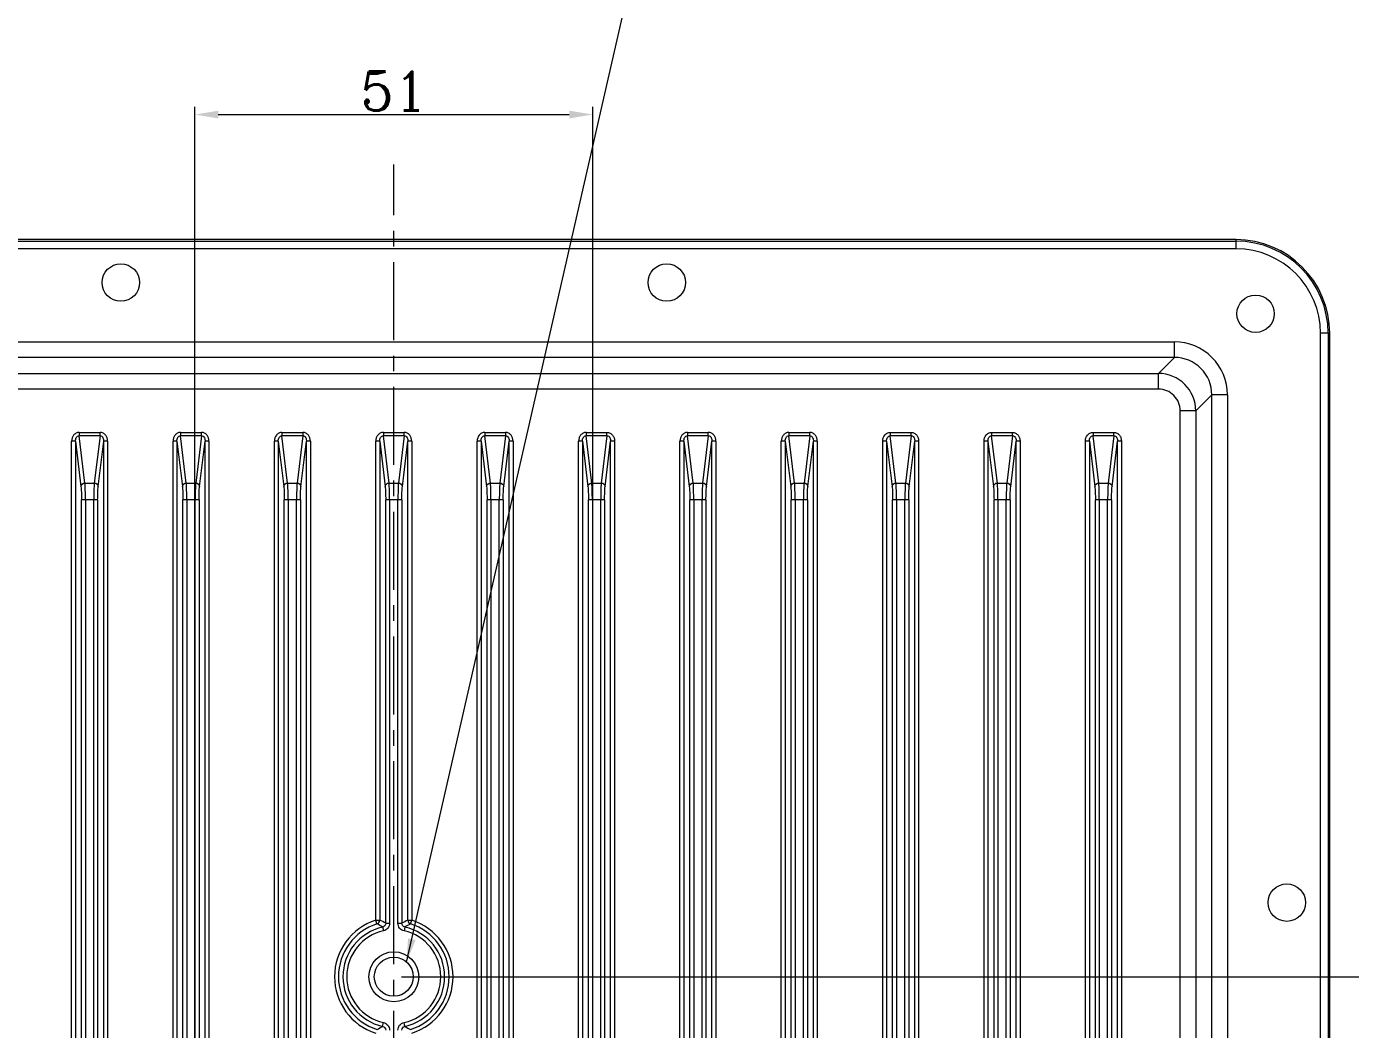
# Model space of a CAD drawing. Header units: millimetres. Extents: x 319 to 1143, y 285 to 1456.
# Drawn here: x 875.7 to 1045.4, y 931.9 to 1060.5 of the extents above; entities that cross this region are included whole.
import ezdxf

# ---------------------------------------------------------------- set-up
doc = ezdxf.new("R2010")
doc.units = ezdxf.units.MM
doc.linetypes.add('CENTERX2', pattern=[4, 2.5, -0.5, 0.5, -0.5])
doc.layers.add('标柱线', color=3, linetype='Continuous', lineweight=13)
doc.styles.add('ROMANC', font='romanc.shx', dxfattribs={"bigfont": 'gbcbig.shx'})
doc.dimstyles.new('YanXiu', dxfattribs={"dimtxt": 2.5, "dimasz": 2.2, "dimexe": 0.66, "dimexo": 0, "dimgap": 0.66, "dimtad": 0, "dimdec": 1, "dimdsep": 46, "dimtxsty": 'ROMANC', "dimcen": 0, "dimclrd": 3, "dimclre": 3, "dimclrt": 42, "dimazin": 2, "dimtfac": 1, "dimtdec": 1, "dimtofl": 0, "dimtmove": 0, "dimatfit": 3, "dimfxl": 1, "dimlwd": 5, "dimlwe": 5, "dimarcsym": 0})

# ---------------------------------------------------------------- blocks, each defined once
blk = doc.blocks.new('*D19')
at = {"layer": 'Defpoints', "color": 0, "transparency": 16777216}
for p in [(948.27, 1049.16), (897.27, 913.12), (948.27, 913.12)]:
    blk.add_point(p, dxfattribs=at)
at = {"layer": '标柱线', "color": 3, "lineweight": 5, "transparency": 16777216}
for p, q in [((897.27, 914.12), (897.27, 1050.16)), ((948.27, 914.12), (948.27, 1050.16)), ((900.27, 1049.16), (945.27, 1049.16))]:
    blk.add_line(p, q, dxfattribs=at)
at = {"layer": '标柱线', "color": 3, "transparency": 16777216}
for points in [[(900.27, 1049.66), (900.27, 1048.66), (897.27, 1049.16)], [(945.27, 1048.66), (945.27, 1049.66), (948.27, 1049.16)]]:
    blk.add_solid(points, dxfattribs=at)
at = {"layer": '标柱线', "color": 42, "lineweight": 0, "transparency": 16777216, "insert": (922.77, 1052.16), "char_height": 5, "attachment_point": 5, "rotation": 360, "style": 'ROMANC'}
blk.add_mtext('51', dxfattribs=at)
blk = doc.blocks.new('*D20')
at = {"layer": 'Defpoints', "color": 0, "transparency": 16777216}
for p in [(922.77, 938.62), (922.77, 887.62), (1070.69, 887.62)]:
    blk.add_point(p, dxfattribs=at)
at = {"layer": '标柱线', "color": 3, "lineweight": 5, "transparency": 16777216}
for p, q in [((923.77, 938.62), (1071.69, 938.62)), ((1070.69, 935.62), (1070.69, 890.62)), ((923.77, 887.62), (1071.69, 887.62))]:
    blk.add_line(p, q, dxfattribs=at)
at = {"layer": '标柱线', "color": 3, "transparency": 16777216}
for points in [[(1071.19, 935.62), (1070.19, 935.62), (1070.69, 938.62)], [(1070.19, 890.62), (1071.19, 890.62), (1070.69, 887.62)]]:
    blk.add_solid(points, dxfattribs=at)
at = {"layer": '标柱线', "color": 42, "lineweight": 0, "transparency": 16777216, "insert": (1067.69, 913.12), "char_height": 5, "attachment_point": 5, "rotation": 90, "style": 'ROMANC'}
blk.add_mtext('51', dxfattribs=at)

msp = doc.modelspace()

# ---------------------------------------------------------------- linework, layer by layer
at = {"color": 0, "linetype": 'Continuous', "lineweight": 0}
for p, q in [((1030.77, 1033.12), (814.77, 1033.12)), ((814.77, 1032.93), (1030.77, 1032.93)), ((1030.77, 1031.94), (1030.77, 1033.12)), ((1030.77, 1031.94), (814.77, 1031.94)), ((1042.77, 1021.12), (1041.58, 1021.12)), ((1041.58, 805.12), (1041.58, 1021.12)), ((1042.58, 1021.12), (1042.58, 805.12)), ((1042.77, 805.12), (1042.77, 1021.12)), ((823.77, 1020.02), (1022.86, 1020.02)), ((1022.86, 1018.02), (1022.86, 1020.02)), ((1022.86, 1018.02), (823.77, 1018.02)), ((1022.86, 1018.02), (1020.81, 1015.97)), ((823.77, 1015.97), (1020.81, 1015.97)), ((1020.81, 1013.97), (1020.81, 1015.97)), ((1020.81, 1013.97), (823.77, 1013.97)), ((1025.61, 1011.16), (1027.67, 1013.22)), ((1029.66, 1013.22), (1027.67, 1013.22)), ((1027.67, 876.25), (1027.67, 1013.22)), ((1029.66, 1013.22), (1029.66, 812.73)), ((1023.61, 814.79), (1023.61, 1011.16)), ((1025.61, 1011.16), (1023.61, 1011.16)), ((1025.61, 1011.16), (1025.61, 874.72)), ((881.46, 818.95), (881.46, 1007.29)), ((881.96, 1007.29), (881.46, 1007.29)), ((881.96, 1007.29), (881.96, 818.95)), ((881.96, 1007.29), (882.66, 1001.48)), ((882.43, 1008.41), (882.43, 1007.98)), ((882.43, 1008.41), (885.1, 1008.41)), ((883.16, 1001.91), (882.43, 1007.98)), ((885.1, 1007.98), (882.43, 1007.98)), ((885.1, 1007.98), (884.37, 1001.91)), ((884.87, 1001.48), (885.57, 1007.29)), ((885.1, 1007.98), (885.1, 1008.41)), ((885.57, 818.95), (885.57, 1007.29)), ((886.07, 1007.29), (885.57, 1007.29)), ((886.07, 1007.29), (886.07, 818.95)), ((894.46, 920.19), (894.46, 1007.29)), ((894.96, 1007.29), (894.46, 1007.29)), ((894.96, 1007.29), (894.96, 920.19)), ((894.96, 1007.29), (895.66, 1001.48)), ((895.43, 1008.41), (895.43, 1007.98)), ((895.43, 1008.41), (898.1, 1008.41)), ((896.16, 1001.91), (895.43, 1007.98)), ((898.1, 1007.98), (895.43, 1007.98)), ((898.1, 1007.98), (897.37, 1001.91)), ((897.87, 1001.48), (898.57, 1007.29)), ((898.1, 1007.98), (898.1, 1008.41)), ((898.57, 920.51), (898.57, 1007.29)), ((899.07, 1007.29), (898.57, 1007.29)), ((899.07, 1007.29), (899.07, 920.51)), ((907.46, 868.95), (907.46, 1007.29)), ((907.96, 1007.29), (907.46, 1007.29)), ((907.96, 1007.29), (907.96, 868.95)), ((907.96, 1007.29), (908.66, 1001.48)), ((908.43, 1008.41), (908.43, 1007.98)), ((908.43, 1008.41), (911.1, 1008.41)), ((909.16, 1001.91), (908.43, 1007.98)), ((911.1, 1007.98), (908.43, 1007.98)), ((911.1, 1007.98), (910.37, 1001.91)), ((910.87, 1001.48), (911.57, 1007.29)), ((911.1, 1008.41), (911.1, 1007.98)), ((911.57, 868.95), (911.57, 1007.29)), ((912.07, 1007.29), (911.57, 1007.29)), ((912.07, 1007.29), (912.07, 868.95)), ((920.46, 945.87), (920.46, 1007.29)), ((920.96, 1007.29), (920.46, 1007.29)), ((920.96, 1007.29), (920.96, 945.87)), ((920.96, 1007.29), (921.66, 1001.48)), ((921.43, 1008.41), (921.43, 1007.98)), ((921.43, 1008.41), (924.1, 1008.41)), ((922.16, 1001.91), (921.43, 1007.98)), ((924.1, 1007.98), (921.43, 1007.98)), ((924.1, 1007.98), (923.37, 1001.91)), ((923.87, 1001.48), (924.57, 1007.29)), ((924.1, 1007.98), (924.1, 1008.41)), ((924.57, 945.87), (924.57, 1007.29)), ((925.07, 1007.29), (924.57, 1007.29)), ((925.07, 1007.29), (925.07, 945.87)), ((933.46, 868.95), (933.46, 1007.29)), ((933.96, 1007.29), (933.46, 1007.29)), ((933.96, 1007.29), (933.96, 868.95)), ((933.96, 1007.29), (934.66, 1001.48)), ((934.43, 1008.41), (934.43, 1007.98)), ((934.43, 1008.41), (937.1, 1008.41)), ((935.16, 1001.91), (934.43, 1007.98)), ((937.1, 1007.98), (934.43, 1007.98)), ((937.1, 1007.98), (936.37, 1001.91)), ((936.87, 1001.48), (937.57, 1007.29)), ((937.1, 1008.41), (937.1, 1007.98)), ((937.57, 868.95), (937.57, 1007.29)), ((938.07, 1007.29), (937.57, 1007.29)), ((938.07, 1007.29), (938.07, 868.95)), ((946.46, 920.51), (946.46, 1007.29)), ((946.96, 1007.29), (946.46, 1007.29)), ((946.96, 1007.29), (946.96, 920.51)), ((946.96, 1007.29), (947.66, 1001.48)), ((947.43, 1008.41), (947.43, 1007.98)), ((947.43, 1008.41), (950.1, 1008.41)), ((948.16, 1001.91), (947.43, 1007.98)), ((950.1, 1007.98), (947.43, 1007.98)), ((950.1, 1007.98), (949.37, 1001.91)), ((949.87, 1001.48), (950.57, 1007.29)), ((950.1, 1007.98), (950.1, 1008.41)), ((950.57, 920.19), (950.57, 1007.29)), ((951.07, 1007.29), (950.57, 1007.29)), ((951.07, 1007.29), (951.07, 920.19)), ((959.46, 818.95), (959.46, 1007.29)), ((959.96, 1007.29), (959.46, 1007.29)), ((959.96, 1007.29), (959.96, 818.95)), ((959.96, 1007.29), (960.66, 1001.48)), ((960.43, 1008.41), (960.43, 1007.98)), ((960.43, 1008.41), (963.1, 1008.41)), ((961.16, 1001.91), (960.43, 1007.98)), ((963.1, 1007.98), (960.43, 1007.98)), ((963.1, 1007.98), (962.37, 1001.91)), ((962.87, 1001.48), (963.57, 1007.29)), ((963.1, 1007.98), (963.1, 1008.41)), ((963.57, 818.95), (963.57, 1007.29)), ((964.07, 1007.29), (963.57, 1007.29)), ((964.07, 1007.29), (964.07, 818.95)), ((972.46, 818.95), (972.46, 1007.29)), ((972.96, 1007.29), (972.46, 1007.29)), ((972.96, 1007.29), (972.96, 818.95)), ((972.96, 1007.29), (973.66, 1001.48)), ((973.43, 1008.41), (973.43, 1007.98)), ((973.43, 1008.41), (976.1, 1008.41)), ((974.16, 1001.91), (973.43, 1007.98)), ((976.1, 1007.98), (973.43, 1007.98)), ((976.1, 1007.98), (975.37, 1001.91)), ((975.87, 1001.48), (976.57, 1007.29)), ((976.1, 1007.98), (976.1, 1008.41)), ((976.57, 818.95), (976.57, 1007.29)), ((977.07, 1007.29), (976.57, 1007.29)), ((977.07, 1007.29), (977.07, 818.95)), ((985.46, 820.15), (985.46, 1007.29)), ((985.96, 1007.29), (985.46, 1007.29)), ((985.96, 1007.29), (985.96, 820.15)), ((985.96, 1007.29), (986.66, 1001.48)), ((986.43, 1008.41), (986.43, 1007.98)), ((986.43, 1008.41), (989.1, 1008.41)), ((987.16, 1001.91), (986.43, 1007.98)), ((989.1, 1007.98), (986.43, 1007.98)), ((989.1, 1007.98), (988.37, 1001.91)), ((988.87, 1001.48), (989.57, 1007.29)), ((989.1, 1007.98), (989.1, 1008.41)), ((989.57, 828.59), (989.57, 1007.29)), ((990.07, 1007.29), (989.57, 1007.29)), ((990.07, 1007.29), (990.07, 828.09)), ((998.46, 828.09), (998.46, 1007.29)), ((998.96, 1007.29), (998.46, 1007.29)), ((998.96, 1007.29), (998.96, 828.59)), ((998.96, 1007.29), (999.66, 1001.48)), ((999.43, 1008.41), (999.43, 1007.98)), ((999.43, 1008.41), (1002.1, 1008.41)), ((1000.16, 1001.91), (999.43, 1007.98)), ((1002.1, 1007.98), (999.43, 1007.98)), ((1002.1, 1007.98), (1001.37, 1001.91)), ((1001.87, 1001.48), (1002.57, 1007.29)), ((1002.1, 1007.98), (1002.1, 1008.41)), ((1002.57, 822.59), (1002.57, 1007.29)), ((1003.07, 1007.29), (1002.57, 1007.29)), ((1003.07, 1007.29), (1003.07, 822.09)), ((1011.46, 822.09), (1011.46, 1007.29)), ((1011.96, 1007.29), (1011.46, 1007.29)), ((1011.96, 1007.29), (1011.96, 822.59)), ((1011.96, 1007.29), (1012.66, 1001.48)), ((1012.43, 1008.41), (1012.43, 1007.98)), ((1012.43, 1008.41), (1015.1, 1008.41)), ((1015.1, 1007.98), (1012.43, 1007.98)), ((1013.16, 1001.91), (1012.43, 1007.98)), ((1015.1, 1007.98), (1014.37, 1001.91)), ((1014.87, 1001.48), (1015.57, 1007.29)), ((1015.1, 1007.98), (1015.1, 1008.41)), ((1015.57, 820.15), (1015.57, 1007.29)), ((1016.07, 1007.29), (1015.57, 1007.29)), ((1016.07, 1007.29), (1016.07, 820.15)), ((883.16, 1001.91), (884.37, 1001.91)), ((896.16, 1001.91), (897.37, 1001.91)), ((909.16, 1001.91), (910.37, 1001.91)), ((922.16, 1001.91), (923.37, 1001.91)), ((935.16, 1001.91), (936.37, 1001.91)), ((948.16, 1001.91), (949.37, 1001.91)), ((961.16, 1001.91), (962.37, 1001.91)), ((974.16, 1001.91), (975.37, 1001.91)), ((987.16, 1001.91), (988.37, 1001.91)), ((1000.16, 1001.91), (1001.37, 1001.91)), ((1013.16, 1001.91), (1014.37, 1001.91)), ((882.73, 826.49), (882.73, 999.75)), ((884.8, 999.75), (882.73, 999.75)), ((883.23, 999.75), (883.23, 826.49)), ((884.3, 826.49), (884.3, 999.75)), ((884.8, 999.75), (884.8, 826.49)), ((895.73, 919.84), (895.73, 999.75)), ((897.3, 999.75), (895.73, 999.75)), ((896.23, 999.75), (896.23, 919.84)), ((897.3, 920.07), (897.3, 999.75)), ((897.8, 999.75), (897.8, 920.07)), ((908.73, 876.49), (908.73, 999.75)), ((910.8, 999.75), (908.73, 999.75)), ((909.23, 999.75), (909.23, 876.49)), ((910.3, 876.49), (910.3, 999.75)), ((910.8, 999.75), (910.8, 876.49)), ((921.73, 945.47), (921.73, 999.75)), ((923.3, 999.75), (921.73, 999.75)), ((922.23, 999.75), (922.23, 945.47)), ((923.3, 945.47), (923.3, 999.75)), ((923.8, 999.75), (923.8, 945.47)), ((934.73, 876.49), (934.73, 999.75)), ((936.8, 999.75), (934.73, 999.75)), ((935.23, 999.75), (935.23, 876.49)), ((936.3, 876.49), (936.3, 999.75)), ((936.8, 999.75), (936.8, 876.49)), ((947.73, 920.07), (947.73, 999.75)), ((949.3, 999.75), (947.73, 999.75)), ((948.23, 999.75), (948.23, 920.07)), ((949.3, 919.84), (949.3, 999.75)), ((949.8, 999.75), (949.8, 919.84)), ((960.73, 826.49), (960.73, 999.75)), ((962.8, 999.75), (960.73, 999.75)), ((961.23, 999.75), (961.23, 826.49)), ((962.3, 826.49), (962.3, 999.75)), ((962.8, 999.75), (962.8, 826.49)), ((973.73, 826.49), (973.73, 999.75)), ((975.8, 999.75), (973.73, 999.75)), ((974.23, 999.75), (974.23, 826.49)), ((975.3, 826.49), (975.3, 999.75)), ((975.8, 999.75), (975.8, 826.49)), ((986.73, 820.92), (986.73, 999.75)), ((988.8, 999.75), (986.73, 999.75)), ((987.23, 999.75), (987.23, 820.92)), ((988.3, 827.81), (988.3, 999.75)), ((988.8, 999.75), (988.8, 827.81)), ((999.73, 827.81), (999.73, 999.75)), ((1001.8, 999.75), (999.73, 999.75)), ((1000.23, 999.75), (1000.23, 827.81)), ((1001.3, 821.81), (1001.3, 999.75)), ((1001.8, 999.75), (1001.8, 821.81)), ((1012.73, 821.81), (1012.73, 999.75)), ((1014.8, 999.75), (1012.73, 999.75)), ((1013.23, 999.75), (1013.23, 821.81)), ((1014.3, 820.92), (1014.3, 999.75)), ((1014.8, 999.75), (1014.8, 820.92)), ((920.61, 945.39), (920.46, 945.87)), ((920.46, 945.87), (920.96, 945.87)), ((924.57, 945.87), (925.07, 945.87)), ((924.92, 945.39), (925.07, 945.87)), ((921.73, 945.47), (922.23, 945.47)), ((923.3, 945.47), (923.8, 945.47)), ((924.19, 944.99), (924.08, 944.5)), ((921.34, 932.25), (921.45, 932.74))]:
    msp.add_line(p, q, dxfattribs=at)
for centre, radius in [((887.77, 1027.62), 2.4), ((957.77, 1027.62), 2.4), ((1033.27, 1023.62), 2.4), ((1037.27, 948.12), 2.4), ((922.77, 938.62), 3.2), ((922.77, 938.62), 2.5)]:
    msp.add_circle(centre, radius, dxfattribs=at)
for centre, radius, start, end in [((1030.77, 1021.12), 12, 360, 90), ((1030.77, 1021.12), 11.81, 360, 90), ((1030.77, 1021.12), 10.82, 0, 90), ((1022.87, 1013.22), 6.8, 359.9686, 90.0324), ((1022.87, 1013.23), 4.79, 359.8822, 90.1178), ((1020.8, 1011.16), 4.81, 0.0591, 89.9409), ((1020.81, 1011.16), 2.8, 359.9728, 90.0289), ((922.77, 938.62), 7.6, 107.6502, 252.3498), ((920.46, 945.87), 0.501, 287.8598, 359.874), ((914.84, 932.8), 14.43, 61.4678, 64.9123), ((930.63, 932.91), 14.3, 115.0725, 118.5475), ((925.07, 945.87), 0.501, 180.1261, 252.1402), ((922.77, 938.62), 7.6, 287.6502, 72.3498), ((922.77, 938.62), 7.1, 107.6504, 252.3498), ((922.77, 938.62), 6.52, 102.602, 257.3979), ((922.77, 938.62), 6.03, 102.647, 257.3794), ((914.59, 933.59), 13.25, 59.369, 62.9753), ((922.77, 938.62), 6.03, 282.645, 77.3794), ((930.85, 933.74), 13.07, 117, 120.6554), ((922.77, 938.62), 6.52, 282.602, 77.3979), ((922.77, 938.62), 7.1, 287.6504, 72.3498), ((914.68, 943.5), 13.07, 296.9999, 300.6554), ((930.94, 943.65), 13.25, 239.369, 242.9753)]:
    msp.add_arc(centre, radius, start, end, dxfattribs=at)
for points, knots in [([(882.43, 1008.41), (882.29, 1008.41), (882.02, 1008.34), (881.7, 1008.07), (881.5, 1007.7), (881.46, 1007.43), (881.46, 1007.29)], [0, 0, 0, 0, 0.249491, 0.499409, 0.749622, 1, 1, 1, 1]), ([(881.96, 1007.29), (881.96, 1007.38), (881.97, 1007.54), (882.06, 1007.76), (882.21, 1007.93), (882.36, 1007.98), (882.43, 1007.98)], [0, 0, 0, 0, 0.272248, 0.531865, 0.774325, 1, 1, 1, 1]), ([(886.07, 1007.29), (886.07, 1007.43), (886.03, 1007.7), (885.84, 1008.07), (885.52, 1008.34), (885.24, 1008.4), (885.1, 1008.41)], [0, 0, 0, 0, 0.250382, 0.50025, 0.750124, 1, 1, 1, 1]), ([(885.1, 1007.98), (885.18, 1007.98), (885.34, 1007.92), (885.49, 1007.74), (885.56, 1007.52), (885.57, 1007.37), (885.57, 1007.29)], [0, 0, 0, 0, 0.256326, 0.507976, 0.755012, 1, 1, 1, 1]), ([(895.43, 1008.41), (895.29, 1008.41), (895.02, 1008.34), (894.7, 1008.07), (894.5, 1007.7), (894.46, 1007.43), (894.46, 1007.29)], [0, 0, 0, 0, 0.249491, 0.499409, 0.749622, 1, 1, 1, 1]), ([(894.96, 1007.29), (894.96, 1007.38), (894.97, 1007.54), (895.06, 1007.76), (895.21, 1007.93), (895.36, 1007.98), (895.43, 1007.98)], [0, 0, 0, 0, 0.272248, 0.531865, 0.774325, 1, 1, 1, 1]), ([(899.07, 1007.29), (899.07, 1007.43), (899.03, 1007.7), (898.83, 1008.07), (898.52, 1008.35), (898.24, 1008.4), (898.1, 1008.41)], [0, 0, 0, 0, 0.250337, 0.500069, 0.749922, 1, 1, 1, 1]), ([(898.1, 1007.98), (898.18, 1007.98), (898.34, 1007.92), (898.49, 1007.74), (898.56, 1007.52), (898.57, 1007.37), (898.57, 1007.29)], [0, 0, 0, 0, 0.256327, 0.507976, 0.755011, 1, 1, 1, 1]), ([(908.43, 1008.41), (908.29, 1008.41), (908.02, 1008.34), (907.59, 1007.99), (907.46, 1007.56), (907.46, 1007.29)], [0, 0, 0, 0, 0.251349, 0.50296, 1, 1, 1, 1]), ([(907.96, 1007.29), (907.96, 1007.38), (907.97, 1007.54), (908.06, 1007.76), (908.21, 1007.93), (908.36, 1007.98), (908.43, 1007.98)], [0, 0, 0, 0, 0.272298, 0.531843, 0.774276, 1, 1, 1, 1]), ([(912.07, 1007.29), (912.07, 1007.56), (911.94, 1007.99), (911.51, 1008.34), (911.24, 1008.41), (911.1, 1008.41)], [0, 0, 0, 0, 0.497078, 0.748707, 1, 1, 1, 1]), ([(911.1, 1007.98), (911.18, 1007.98), (911.34, 1007.92), (911.49, 1007.74), (911.56, 1007.52), (911.57, 1007.37), (911.57, 1007.29)], [0, 0, 0, 0, 0.256315, 0.507959, 0.755008, 1, 1, 1, 1]), ([(921.43, 1008.41), (921.29, 1008.41), (921.02, 1008.34), (920.7, 1008.07), (920.5, 1007.7), (920.46, 1007.43), (920.46, 1007.29)], [0, 0, 0, 0, 0.249491, 0.499409, 0.749622, 1, 1, 1, 1]), ([(920.96, 1007.29), (920.96, 1007.38), (920.97, 1007.54), (921.06, 1007.76), (921.21, 1007.93), (921.36, 1007.98), (921.43, 1007.98)], [0, 0, 0, 0, 0.272248, 0.531865, 0.774325, 1, 1, 1, 1]), ([(925.07, 1007.29), (925.07, 1007.43), (925.03, 1007.7), (924.83, 1008.07), (924.52, 1008.35), (924.24, 1008.4), (924.1, 1008.41)], [0, 0, 0, 0, 0.250337, 0.500069, 0.749922, 1, 1, 1, 1]), ([(924.1, 1007.98), (924.18, 1007.98), (924.34, 1007.92), (924.49, 1007.74), (924.56, 1007.52), (924.57, 1007.37), (924.57, 1007.29)], [0, 0, 0, 0, 0.256327, 0.507976, 0.755011, 1, 1, 1, 1]), ([(934.43, 1008.41), (934.29, 1008.41), (934.02, 1008.34), (933.59, 1007.99), (933.46, 1007.56), (933.46, 1007.29)], [0, 0, 0, 0, 0.251349, 0.50296, 1, 1, 1, 1]), ([(933.96, 1007.29), (933.96, 1007.38), (933.97, 1007.54), (934.06, 1007.76), (934.21, 1007.93), (934.36, 1007.98), (934.43, 1007.98)], [0, 0, 0, 0, 0.272298, 0.531843, 0.774276, 1, 1, 1, 1]), ([(938.07, 1007.29), (938.07, 1007.56), (937.94, 1007.99), (937.51, 1008.34), (937.24, 1008.41), (937.1, 1008.41)], [0, 0, 0, 0, 0.497078, 0.748707, 1, 1, 1, 1]), ([(937.1, 1007.98), (937.18, 1007.98), (937.34, 1007.92), (937.49, 1007.74), (937.56, 1007.52), (937.57, 1007.37), (937.57, 1007.29)], [0, 0, 0, 0, 0.256315, 0.507959, 0.755008, 1, 1, 1, 1]), ([(947.43, 1008.41), (947.29, 1008.41), (947.02, 1008.34), (946.7, 1008.07), (946.5, 1007.7), (946.46, 1007.43), (946.46, 1007.29)], [0, 0, 0, 0, 0.249491, 0.499409, 0.749622, 1, 1, 1, 1]), ([(946.96, 1007.29), (946.96, 1007.38), (946.97, 1007.54), (947.06, 1007.76), (947.21, 1007.93), (947.36, 1007.98), (947.43, 1007.98)], [0, 0, 0, 0, 0.272248, 0.531865, 0.774325, 1, 1, 1, 1]), ([(950.1, 1008.41), (950.24, 1008.41), (950.51, 1008.34), (950.83, 1008.07), (951.03, 1007.7), (951.07, 1007.43), (951.07, 1007.29)], [0, 0, 0, 0, 0.249521, 0.499457, 0.749572, 1, 1, 1, 1]), ([(950.1, 1007.98), (950.18, 1007.98), (950.34, 1007.92), (950.49, 1007.74), (950.56, 1007.52), (950.57, 1007.37), (950.57, 1007.29)], [0, 0, 0, 0, 0.255598, 0.507316, 0.754758, 1, 1, 1, 1]), ([(960.43, 1008.41), (960.29, 1008.41), (960.02, 1008.34), (959.7, 1008.07), (959.5, 1007.7), (959.46, 1007.43), (959.46, 1007.29)], [0, 0, 0, 0, 0.249491, 0.499409, 0.749622, 1, 1, 1, 1]), ([(959.96, 1007.29), (959.96, 1007.38), (959.97, 1007.54), (960.06, 1007.76), (960.21, 1007.93), (960.36, 1007.98), (960.43, 1007.98)], [0, 0, 0, 0, 0.272248, 0.531865, 0.774325, 1, 1, 1, 1]), ([(964.07, 1007.29), (964.07, 1007.43), (964.03, 1007.7), (963.84, 1008.07), (963.52, 1008.34), (963.24, 1008.4), (963.1, 1008.41)], [0, 0, 0, 0, 0.250382, 0.50025, 0.750124, 1, 1, 1, 1]), ([(963.1, 1007.98), (963.18, 1007.98), (963.34, 1007.92), (963.49, 1007.74), (963.56, 1007.52), (963.57, 1007.37), (963.57, 1007.29)], [0, 0, 0, 0, 0.256326, 0.507976, 0.755012, 1, 1, 1, 1]), ([(973.43, 1008.41), (973.29, 1008.41), (973.02, 1008.34), (972.7, 1008.07), (972.5, 1007.7), (972.46, 1007.43), (972.46, 1007.29)], [0, 0, 0, 0, 0.249491, 0.499409, 0.749622, 1, 1, 1, 1]), ([(972.96, 1007.29), (972.96, 1007.38), (972.97, 1007.54), (973.06, 1007.76), (973.21, 1007.93), (973.36, 1007.98), (973.43, 1007.98)], [0, 0, 0, 0, 0.272248, 0.531865, 0.774325, 1, 1, 1, 1]), ([(977.07, 1007.29), (977.07, 1007.43), (977.03, 1007.7), (976.84, 1008.07), (976.52, 1008.34), (976.24, 1008.4), (976.1, 1008.41)], [0, 0, 0, 0, 0.250382, 0.50025, 0.750124, 1, 1, 1, 1]), ([(976.1, 1007.98), (976.18, 1007.98), (976.34, 1007.92), (976.49, 1007.74), (976.56, 1007.52), (976.57, 1007.37), (976.57, 1007.29)], [0, 0, 0, 0, 0.256326, 0.507976, 0.755012, 1, 1, 1, 1]), ([(985.46, 1007.29), (985.46, 1007.56), (985.59, 1007.99), (986.02, 1008.34), (986.29, 1008.41), (986.43, 1008.41)], [0, 0, 0, 0, 0.497136, 0.748805, 1, 1, 1, 1]), ([(985.96, 1007.29), (985.96, 1007.38), (985.97, 1007.54), (986.06, 1007.76), (986.21, 1007.93), (986.36, 1007.98), (986.43, 1007.98)], [0, 0, 0, 0, 0.271938, 0.531357, 0.77411, 1, 1, 1, 1]), ([(989.1, 1008.41), (989.24, 1008.41), (989.51, 1008.34), (989.84, 1008.07), (990.03, 1007.7), (990.07, 1007.43), (990.07, 1007.29)], [0, 0, 0, 0, 0.249658, 0.49964, 0.749677, 1, 1, 1, 1]), ([(989.1, 1007.98), (989.18, 1007.98), (989.34, 1007.92), (989.49, 1007.74), (989.56, 1007.52), (989.57, 1007.37), (989.57, 1007.29)], [0, 0, 0, 0, 0.256326, 0.507975, 0.755011, 1, 1, 1, 1]), ([(998.46, 1007.29), (998.46, 1007.56), (998.59, 1007.99), (999.02, 1008.34), (999.29, 1008.41), (999.43, 1008.41)], [0, 0, 0, 0, 0.497137, 0.748805, 1, 1, 1, 1]), ([(998.96, 1007.29), (998.96, 1007.38), (998.97, 1007.54), (999.06, 1007.76), (999.21, 1007.93), (999.36, 1007.98), (999.43, 1007.98)], [0, 0, 0, 0, 0.271938, 0.531357, 0.77411, 1, 1, 1, 1]), ([(1002.1, 1008.41), (1002.24, 1008.41), (1002.51, 1008.34), (1002.84, 1008.07), (1003.03, 1007.7), (1003.07, 1007.43), (1003.07, 1007.29)], [0, 0, 0, 0, 0.249685, 0.499674, 0.749705, 1, 1, 1, 1]), ([(1002.1, 1007.98), (1002.18, 1007.98), (1002.34, 1007.92), (1002.49, 1007.74), (1002.56, 1007.52), (1002.57, 1007.37), (1002.57, 1007.29)], [0, 0, 0, 0, 0.256326, 0.507975, 0.755011, 1, 1, 1, 1]), ([(1011.46, 1007.29), (1011.46, 1007.56), (1011.59, 1007.99), (1012.02, 1008.34), (1012.29, 1008.41), (1012.43, 1008.41)], [0, 0, 0, 0, 0.497137, 0.748805, 1, 1, 1, 1]), ([(1011.96, 1007.29), (1011.96, 1007.38), (1011.97, 1007.54), (1012.06, 1007.76), (1012.21, 1007.93), (1012.36, 1007.98), (1012.43, 1007.98)], [0, 0, 0, 0, 0.271938, 0.531357, 0.77411, 1, 1, 1, 1]), ([(1015.1, 1008.41), (1015.24, 1008.41), (1015.51, 1008.34), (1015.84, 1008.07), (1016.03, 1007.7), (1016.07, 1007.43), (1016.07, 1007.29)], [0, 0, 0, 0, 0.249685, 0.499674, 0.749705, 1, 1, 1, 1]), ([(1015.1, 1007.98), (1015.18, 1007.98), (1015.34, 1007.92), (1015.49, 1007.74), (1015.56, 1007.52), (1015.57, 1007.37), (1015.57, 1007.29)], [0, 0, 0, 0, 0.256326, 0.507975, 0.755011, 1, 1, 1, 1]), ([(882.66, 1001.48), (882.67, 1001.59), (882.8, 1001.83), (883.04, 1001.91), (883.16, 1001.91)], [0, 0, 0, 0, 0.476154, 1, 1, 1, 1]), ([(883.23, 999.75), (883.23, 1000.17), (883.22, 1000.89), (883.19, 1001.61), (883.16, 1001.91)], [0, 0, 0, 0, 0.577185, 1, 1, 1, 1]), ([(884.37, 1001.91), (884.34, 1001.61), (884.31, 1000.89), (884.3, 1000.17), (884.3, 999.75)], [0, 0, 0, 0, 0.422813, 1, 1, 1, 1]), ([(884.37, 1001.91), (884.49, 1001.91), (884.74, 1001.83), (884.86, 1001.59), (884.87, 1001.48)], [0, 0, 0, 0, 0.523856, 1, 1, 1, 1]), ([(895.66, 1001.48), (895.67, 1001.59), (895.8, 1001.83), (896.04, 1001.91), (896.16, 1001.91)], [0, 0, 0, 0, 0.476154, 1, 1, 1, 1]), ([(896.23, 999.75), (896.23, 1000.17), (896.22, 1000.89), (896.19, 1001.61), (896.16, 1001.91)], [0, 0, 0, 0, 0.577185, 1, 1, 1, 1]), ([(897.37, 1001.91), (897.34, 1001.61), (897.31, 1000.89), (897.3, 1000.17), (897.3, 999.75)], [0, 0, 0, 0, 0.422813, 1, 1, 1, 1]), ([(897.37, 1001.91), (897.49, 1001.91), (897.74, 1001.83), (897.86, 1001.59), (897.87, 1001.48)], [0, 0, 0, 0, 0.523856, 1, 1, 1, 1]), ([(908.66, 1001.48), (908.67, 1001.59), (908.8, 1001.83), (909.04, 1001.91), (909.16, 1001.91)], [0, 0, 0, 0, 0.476154, 1, 1, 1, 1]), ([(909.23, 999.75), (909.23, 1000.17), (909.22, 1000.89), (909.19, 1001.61), (909.16, 1001.91)], [0, 0, 0, 0, 0.577185, 1, 1, 1, 1]), ([(910.37, 1001.91), (910.34, 1001.61), (910.31, 1000.89), (910.3, 1000.17), (910.3, 999.75)], [0, 0, 0, 0, 0.422813, 1, 1, 1, 1]), ([(910.37, 1001.91), (910.49, 1001.91), (910.74, 1001.83), (910.86, 1001.59), (910.87, 1001.48)], [0, 0, 0, 0, 0.523857, 1, 1, 1, 1]), ([(921.66, 1001.48), (921.67, 1001.59), (921.8, 1001.83), (922.04, 1001.91), (922.16, 1001.91)], [0, 0, 0, 0, 0.476154, 1, 1, 1, 1]), ([(922.23, 999.75), (922.23, 1000.17), (922.22, 1000.89), (922.19, 1001.61), (922.16, 1001.91)], [0, 0, 0, 0, 0.577185, 1, 1, 1, 1]), ([(923.37, 1001.91), (923.34, 1001.61), (923.31, 1000.89), (923.3, 1000.17), (923.3, 999.75)], [0, 0, 0, 0, 0.422813, 1, 1, 1, 1]), ([(923.37, 1001.91), (923.49, 1001.91), (923.74, 1001.83), (923.86, 1001.59), (923.87, 1001.48)], [0, 0, 0, 0, 0.523856, 1, 1, 1, 1]), ([(934.66, 1001.48), (934.67, 1001.59), (934.8, 1001.83), (935.04, 1001.91), (935.16, 1001.91)], [0, 0, 0, 0, 0.476154, 1, 1, 1, 1]), ([(935.23, 999.75), (935.23, 1000.17), (935.22, 1000.89), (935.19, 1001.61), (935.16, 1001.91)], [0, 0, 0, 0, 0.577185, 1, 1, 1, 1]), ([(936.37, 1001.91), (936.34, 1001.61), (936.31, 1000.89), (936.3, 1000.17), (936.3, 999.75)], [0, 0, 0, 0, 0.422813, 1, 1, 1, 1]), ([(936.37, 1001.91), (936.49, 1001.91), (936.74, 1001.83), (936.86, 1001.59), (936.87, 1001.48)], [0, 0, 0, 0, 0.523857, 1, 1, 1, 1]), ([(947.66, 1001.48), (947.67, 1001.59), (947.8, 1001.83), (948.04, 1001.91), (948.16, 1001.91)], [0, 0, 0, 0, 0.476154, 1, 1, 1, 1]), ([(948.23, 999.75), (948.23, 1000.17), (948.22, 1000.89), (948.19, 1001.61), (948.16, 1001.91)], [0, 0, 0, 0, 0.577185, 1, 1, 1, 1]), ([(949.37, 1001.91), (949.34, 1001.61), (949.31, 1000.89), (949.3, 1000.17), (949.3, 999.75)], [0, 0, 0, 0, 0.422813, 1, 1, 1, 1]), ([(949.37, 1001.91), (949.49, 1001.91), (949.74, 1001.83), (949.86, 1001.59), (949.87, 1001.48)], [0, 0, 0, 0, 0.523856, 1, 1, 1, 1]), ([(960.66, 1001.48), (960.67, 1001.59), (960.8, 1001.83), (961.04, 1001.91), (961.16, 1001.91)], [0, 0, 0, 0, 0.476154, 1, 1, 1, 1]), ([(961.23, 999.75), (961.23, 1000.17), (961.22, 1000.89), (961.19, 1001.61), (961.16, 1001.91)], [0, 0, 0, 0, 0.577185, 1, 1, 1, 1]), ([(962.37, 1001.91), (962.34, 1001.61), (962.31, 1000.89), (962.3, 1000.17), (962.3, 999.75)], [0, 0, 0, 0, 0.422813, 1, 1, 1, 1]), ([(962.37, 1001.91), (962.49, 1001.91), (962.74, 1001.83), (962.86, 1001.59), (962.87, 1001.48)], [0, 0, 0, 0, 0.523856, 1, 1, 1, 1]), ([(973.66, 1001.48), (973.67, 1001.59), (973.8, 1001.83), (974.04, 1001.91), (974.16, 1001.91)], [0, 0, 0, 0, 0.476154, 1, 1, 1, 1]), ([(974.23, 999.75), (974.23, 1000.17), (974.22, 1000.89), (974.19, 1001.61), (974.16, 1001.91)], [0, 0, 0, 0, 0.577185, 1, 1, 1, 1]), ([(975.37, 1001.91), (975.34, 1001.61), (975.31, 1000.89), (975.3, 1000.17), (975.3, 999.75)], [0, 0, 0, 0, 0.422813, 1, 1, 1, 1]), ([(975.37, 1001.91), (975.49, 1001.91), (975.74, 1001.83), (975.86, 1001.59), (975.87, 1001.48)], [0, 0, 0, 0, 0.523856, 1, 1, 1, 1]), ([(986.66, 1001.48), (986.67, 1001.59), (986.8, 1001.83), (987.04, 1001.91), (987.16, 1001.91)], [0, 0, 0, 0, 0.476154, 1, 1, 1, 1]), ([(987.23, 999.75), (987.23, 1000.17), (987.22, 1000.89), (987.19, 1001.61), (987.16, 1001.91)], [0, 0, 0, 0, 0.577185, 1, 1, 1, 1]), ([(988.37, 1001.91), (988.34, 1001.61), (988.31, 1000.89), (988.3, 1000.17), (988.3, 999.75)], [0, 0, 0, 0, 0.422813, 1, 1, 1, 1]), ([(988.37, 1001.91), (988.49, 1001.91), (988.74, 1001.83), (988.86, 1001.59), (988.87, 1001.48)], [0, 0, 0, 0, 0.523856, 1, 1, 1, 1]), ([(999.66, 1001.48), (999.67, 1001.59), (999.8, 1001.83), (1000.04, 1001.91), (1000.16, 1001.91)], [0, 0, 0, 0, 0.476154, 1, 1, 1, 1]), ([(1000.23, 999.75), (1000.23, 1000.17), (1000.22, 1000.89), (1000.19, 1001.61), (1000.16, 1001.91)], [0, 0, 0, 0, 0.577185, 1, 1, 1, 1]), ([(1001.37, 1001.91), (1001.34, 1001.61), (1001.31, 1000.89), (1001.3, 1000.17), (1001.3, 999.75)], [0, 0, 0, 0, 0.422813, 1, 1, 1, 1]), ([(1001.37, 1001.91), (1001.49, 1001.91), (1001.74, 1001.83), (1001.86, 1001.59), (1001.87, 1001.48)], [0, 0, 0, 0, 0.523856, 1, 1, 1, 1]), ([(1012.66, 1001.48), (1012.67, 1001.59), (1012.8, 1001.83), (1013.04, 1001.91), (1013.16, 1001.91)], [0, 0, 0, 0, 0.476154, 1, 1, 1, 1]), ([(1013.23, 999.75), (1013.23, 1000.17), (1013.22, 1000.89), (1013.19, 1001.61), (1013.16, 1001.91)], [0, 0, 0, 0, 0.577185, 1, 1, 1, 1]), ([(1014.37, 1001.91), (1014.34, 1001.61), (1014.31, 1000.89), (1014.3, 1000.17), (1014.3, 999.75)], [0, 0, 0, 0, 0.422813, 1, 1, 1, 1]), ([(1014.37, 1001.91), (1014.49, 1001.91), (1014.74, 1001.83), (1014.86, 1001.59), (1014.87, 1001.48)], [0, 0, 0, 0, 0.523856, 1, 1, 1, 1]), ([(882.66, 1001.48), (882.69, 1001.24), (882.72, 1000.66), (882.73, 1000.08), (882.73, 999.75)], [0, 0, 0, 0, 0.422456, 1, 1, 1, 1]), ([(884.8, 999.75), (884.8, 1000.08), (884.81, 1000.66), (884.84, 1001.24), (884.87, 1001.48)], [0, 0, 0, 0, 0.577185, 1, 1, 1, 1]), ([(895.66, 1001.48), (895.69, 1001.24), (895.72, 1000.66), (895.73, 1000.08), (895.73, 999.75)], [0, 0, 0, 0, 0.422456, 1, 1, 1, 1]), ([(897.8, 999.75), (897.8, 1000.08), (897.81, 1000.66), (897.84, 1001.24), (897.87, 1001.48)], [0, 0, 0, 0, 0.577183, 1, 1, 1, 1]), ([(908.66, 1001.48), (908.69, 1001.24), (908.72, 1000.66), (908.73, 1000.08), (908.73, 999.75)], [0, 0, 0, 0, 0.422456, 1, 1, 1, 1]), ([(910.8, 999.75), (910.8, 1000.08), (910.81, 1000.66), (910.84, 1001.24), (910.87, 1001.48)], [0, 0, 0, 0, 0.577184, 1, 1, 1, 1]), ([(921.66, 1001.48), (921.69, 1001.24), (921.72, 1000.66), (921.73, 1000.08), (921.73, 999.75)], [0, 0, 0, 0, 0.422455, 1, 1, 1, 1]), ([(923.8, 999.75), (923.8, 1000.08), (923.81, 1000.66), (923.84, 1001.24), (923.87, 1001.48)], [0, 0, 0, 0, 0.577183, 1, 1, 1, 1]), ([(934.66, 1001.48), (934.69, 1001.24), (934.72, 1000.66), (934.73, 1000.08), (934.73, 999.75)], [0, 0, 0, 0, 0.422455, 1, 1, 1, 1]), ([(936.8, 999.75), (936.8, 1000.08), (936.81, 1000.66), (936.84, 1001.24), (936.87, 1001.48)], [0, 0, 0, 0, 0.577184, 1, 1, 1, 1]), ([(947.66, 1001.48), (947.69, 1001.24), (947.72, 1000.66), (947.73, 1000.08), (947.73, 999.75)], [0, 0, 0, 0, 0.422456, 1, 1, 1, 1]), ([(949.8, 999.75), (949.8, 1000.08), (949.81, 1000.66), (949.84, 1001.24), (949.87, 1001.48)], [0, 0, 0, 0, 0.577183, 1, 1, 1, 1]), ([(960.66, 1001.48), (960.69, 1001.24), (960.72, 1000.66), (960.73, 1000.08), (960.73, 999.75)], [0, 0, 0, 0, 0.422455, 1, 1, 1, 1]), ([(962.8, 999.75), (962.8, 1000.08), (962.81, 1000.66), (962.84, 1001.24), (962.87, 1001.48)], [0, 0, 0, 0, 0.577185, 1, 1, 1, 1]), ([(973.66, 1001.48), (973.69, 1001.24), (973.72, 1000.66), (973.73, 1000.08), (973.73, 999.75)], [0, 0, 0, 0, 0.422456, 1, 1, 1, 1]), ([(975.8, 999.75), (975.8, 1000.08), (975.81, 1000.66), (975.84, 1001.24), (975.87, 1001.48)], [0, 0, 0, 0, 0.577185, 1, 1, 1, 1]), ([(986.66, 1001.48), (986.69, 1001.24), (986.72, 1000.66), (986.73, 1000.08), (986.73, 999.75)], [0, 0, 0, 0, 0.422455, 1, 1, 1, 1]), ([(988.8, 999.75), (988.8, 1000.08), (988.81, 1000.66), (988.84, 1001.24), (988.87, 1001.48)], [0, 0, 0, 0, 0.577184, 1, 1, 1, 1]), ([(999.66, 1001.48), (999.69, 1001.24), (999.72, 1000.66), (999.73, 1000.08), (999.73, 999.75)], [0, 0, 0, 0, 0.422456, 1, 1, 1, 1]), ([(1001.8, 999.75), (1001.8, 1000.08), (1001.81, 1000.66), (1001.84, 1001.24), (1001.87, 1001.48)], [0, 0, 0, 0, 0.577184, 1, 1, 1, 1]), ([(1012.66, 1001.48), (1012.69, 1001.24), (1012.72, 1000.66), (1012.73, 1000.08), (1012.73, 999.75)], [0, 0, 0, 0, 0.422455, 1, 1, 1, 1]), ([(1014.8, 999.75), (1014.8, 1000.08), (1014.81, 1000.66), (1014.84, 1001.24), (1014.87, 1001.48)], [0, 0, 0, 0, 0.577184, 1, 1, 1, 1]), ([(897.8, 999.75), (897.78, 999.75), (897.62, 999.75), (897.45, 999.75), (897.3, 999.75)], [0, 0, 0, 0, 0.095341, 1, 1, 1, 1]), ([(923.8, 999.75), (923.78, 999.75), (923.62, 999.75), (923.45, 999.75), (923.3, 999.75)], [0, 0, 0, 0, 0.095341, 1, 1, 1, 1]), ([(949.8, 999.75), (949.78, 999.75), (949.62, 999.75), (949.45, 999.75), (949.3, 999.75)], [0, 0, 0, 0, 0.095341, 1, 1, 1, 1]), ([(921.73, 945.47), (921.73, 945.36), (921.66, 945.14), (921.45, 945.01), (921.34, 944.99)], [0, 0, 0, 0, 0.499912, 1, 1, 1, 1]), ([(921.34, 944.99), (921.35, 944.97), (921.38, 944.81), (921.42, 944.65), (921.45, 944.5)], [0, 0, 0, 0, 0.09074, 1, 1, 1, 1]), ([(922.23, 945.47), (922.23, 945.25), (922.07, 944.8), (921.66, 944.55), (921.45, 944.5)], [0, 0, 0, 0, 0.499906, 1, 1, 1, 1]), ([(924.08, 944.5), (923.87, 944.55), (923.46, 944.8), (923.3, 945.25), (923.3, 945.47)], [0, 0, 0, 0, 0.500034, 1, 1, 1, 1]), ([(924.19, 944.99), (924.08, 945.01), (923.88, 945.14), (923.8, 945.36), (923.8, 945.47)], [0, 0, 0, 0, 0.500569, 1, 1, 1, 1]), ([(921.34, 932.25), (921.45, 932.23), (921.66, 932.1), (921.73, 931.88), (921.73, 931.77)], [0, 0, 0, 0, 0.500569, 1, 1, 1, 1]), ([(921.45, 932.74), (921.66, 932.69), (922.08, 932.44), (922.23, 931.99), (922.23, 931.77)], [0, 0, 0, 0, 0.500034, 1, 1, 1, 1]), ([(923.3, 931.77), (923.3, 931.99), (923.46, 932.44), (923.87, 932.69), (924.08, 932.74)], [0, 0, 0, 0, 0.49991, 1, 1, 1, 1]), ([(923.8, 931.77), (923.8, 931.88), (923.88, 932.1), (924.08, 932.23), (924.19, 932.25)], [0, 0, 0, 0, 0.499912, 1, 1, 1, 1]), ([(924.19, 932.25), (924.19, 932.27), (924.15, 932.43), (924.11, 932.59), (924.08, 932.74)], [0, 0, 0, 0, 0.09074, 1, 1, 1, 1])]:
    msp.add_open_spline(points, degree=3, knots=knots, dxfattribs=at)
at = {"layer": '标柱线', "color": 0, "linetype": 'CENTERX2', "lineweight": 0, "ltscale": 4}
msp.add_line((922.77, 780.24), (922.77, 1042.76), dxfattribs=at)

# ---------------------------------------------------------------- dimensions: what is measured, and where the dimension line sits
at = {"layer": '标柱线', "color": 0, "lineweight": 0}
for base, p1, p2, angle, picture, middle in [((948.27, 1049.16), (897.27, 913.12), (948.27, 913.12), 360, '*D19', (922.77, 1052.16)), ((1070.69, 887.62), (922.77, 938.62), (922.77, 887.62), 90, '*D20', (1067.69, 913.12))]:
    dim = msp.add_linear_dim(base=base, p1=p1, p2=p2, angle=angle, dimstyle='YanXiu', override={"dimtxt": 5, "dimasz": 3, "dimexe": 1, "dimexo": 1, "dimgap": 0.5, "dimtad": 1, "dimarcsym": 2}, dxfattribs=at)
    dim.commit()
    dim.dimension.update_dxf_attribs({"geometry": picture, "text_midpoint": middle})

# ---------------------------------------------------------------- leaders
msp.add_leader([(924.41, 940.5), (954.17, 1070.93), (1077.37, 1070.93)], dimstyle='YanXiu', override={"dimtxt": 5, "dimasz": 3, "dimexe": 1, "dimexo": 1, "dimgap": 0.5, "dimtad": 0, "dimclrd": 0, "dimarcsym": 2}, dxfattribs=at)

doc.saveas('drawing.dxf')
